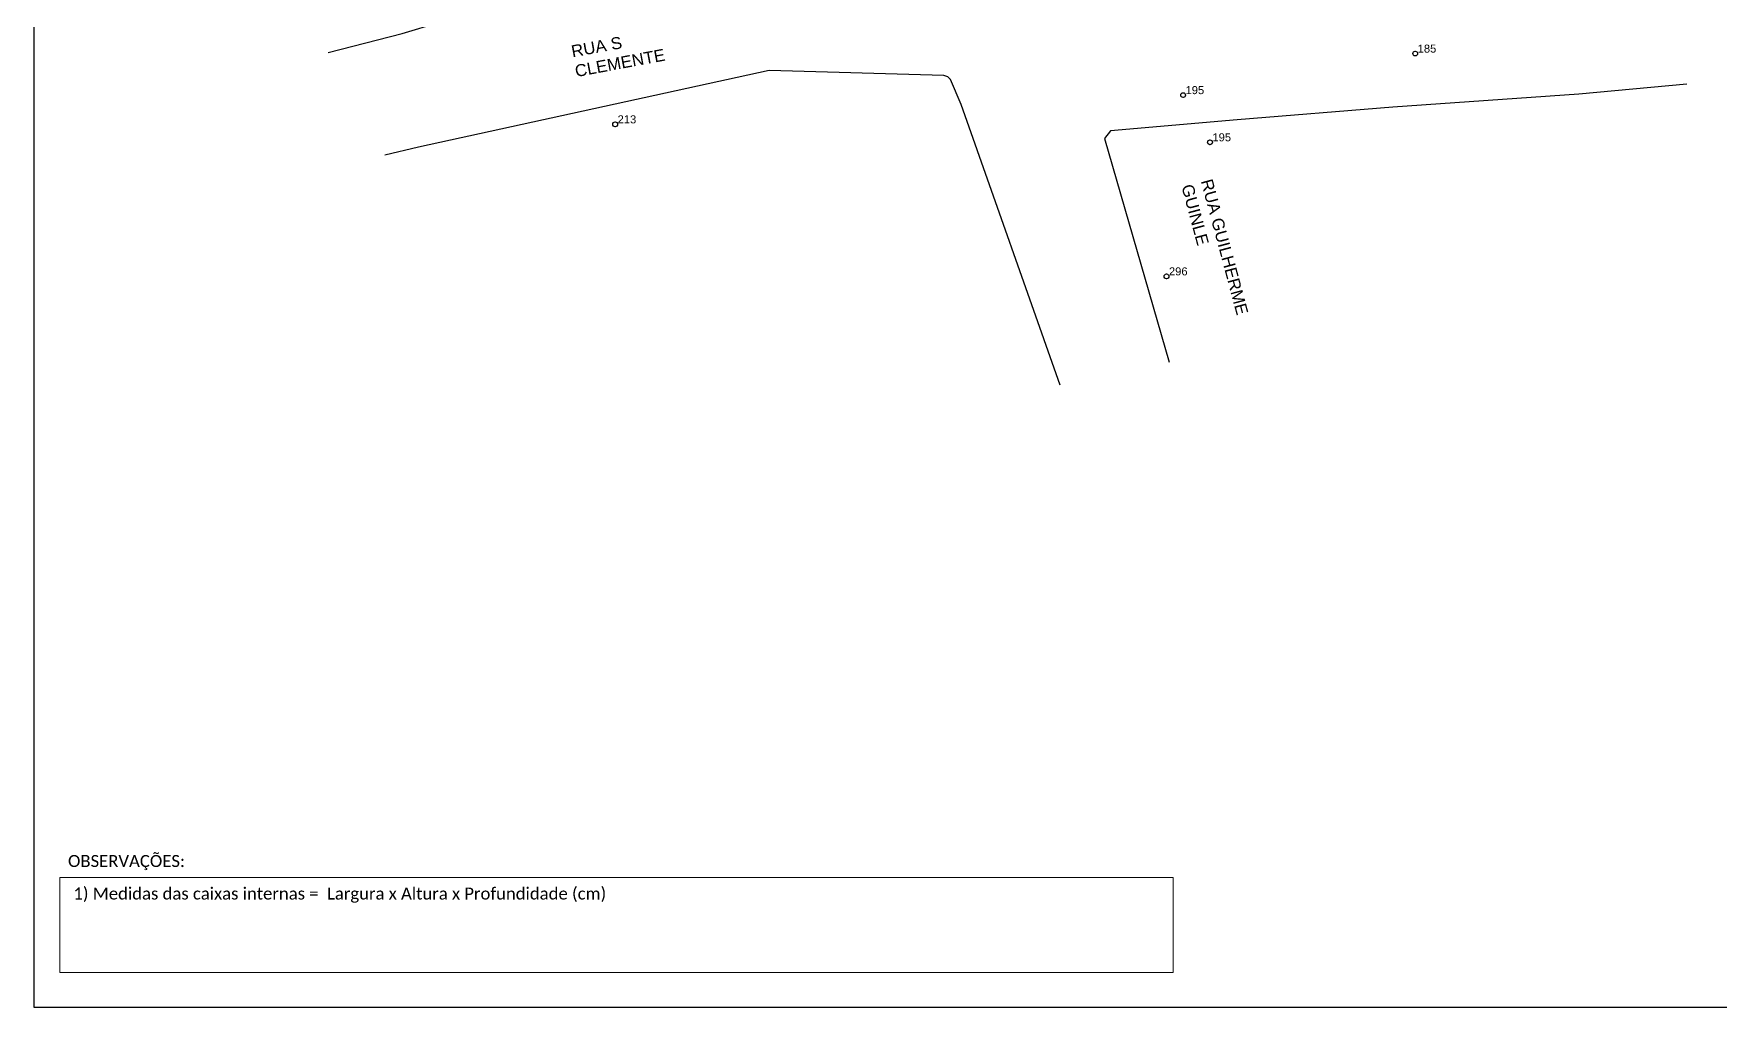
# Model space of a CAD drawing. Header units: inches. Extents: x 1934 to 3676, y 155 to 749.
# Drawn here: x 1933.5 to 2355, y 155.1 to 398.2 of the extents above; entities that cross this region are included whole.
import ezdxf

# ---------------------------------------------------------------- set-up
doc = ezdxf.new("R2010")
doc.units = ezdxf.units.IN
doc.header["$MEASUREMENT"] = 0
doc.layers.add('Numeração', color=98, linetype='Continuous', lineweight=0)
for name, color, linetype in [('Numeração Texto', 34, 'Continuous'), ('Quadra', 98, 'Continuous'), ('Segmento Logradouro Texto', 7, 'Continuous')]:
    doc.layers.add(name, color=color, linetype=linetype)
doc.styles.add('DIGICADE', font='arial.ttf')
doc.styles.add('WMF-Calibri0', font='calibri.ttf')

msp = doc.modelspace()

# ---------------------------------------------------------------- linework, layer by layer
at = {"color": 0, "lineweight": 0}
for p, q in [((1940.1, 187.44), (2218.35, 187.44)), ((1940.1, 163.74), (1940.1, 187.44)), ((2218.35, 187.44), (2218.35, 163.74)), ((2218.35, 163.74), (1940.1, 163.74))]:
    msp.add_line(p, q, dxfattribs=at)
msp.add_lwpolyline([(1933.55, 155.06), (2772.11, 155.06), (2772.11, 749.06), (1933.55, 749.06), (1933.55, 155.06)])
at = {"layer": 'Numeração'}
for centre in [(2278.82, 393.26), (2220.8, 382.89), (2078.87, 375.59), (2227.52, 371.1), (2216.66, 337.61)]:
    msp.add_circle(centre, 0.6, dxfattribs=at)
at = {"layer": 'Numeração Texto'}
for centre in [(2278.82, 393.26), (2220.8, 382.89), (2078.87, 375.59), (2227.52, 371.1), (2216.66, 337.61)]:
    msp.add_circle(centre, 0.6, dxfattribs=at)
at = {"layer": 'Quadra'}
for points in [[(2007.14, 393.49), (2025.66, 398.3), (2035.02, 401.1), (2072.88, 410.56), (2129.67, 423.71)], [(2190.11, 310.41), (2165.33, 380.55), (2162.67, 386.79), (2161.98, 387.47), (2161, 387.74), (2117.32, 389.03), (2029.7, 369.92), (2021.33, 367.86)], [(2190.11, 310.41), (2165.33, 380.55), (2162.67, 386.79), (2161.98, 387.47), (2161, 387.74), (2117.32, 389.03), (2029.7, 369.92), (2021.33, 367.86)], [(2346.66, 385.58), (2319.67, 383.13), (2273.22, 379.87), (2234.3, 376.68), (2202.67, 373.93), (2201.15, 372.06), (2217.31, 316.2)], [(2346.66, 385.58), (2319.67, 383.13), (2273.22, 379.87), (2234.3, 376.68), (2202.67, 373.93), (2201.15, 372.06), (2217.31, 316.2)]]:
    msp.add_lwpolyline(points, dxfattribs=at)

# ---------------------------------------------------------------- texts
at = {"lineweight": 0, "char_height": 3, "width": 277.1819, "attachment_point": 1, "style": 'WMF-Calibri0'}
for s, insert in [('OBSERVAÇÕES:', (1942.11, 193.08)), ('1) Medidas das caixas internas =  Largura x Altura x Profundidade (cm)', (1943.46, 184.96))]:
    msp.add_mtext(s, dxfattribs=dict(at, insert=insert))
at = {"layer": 'Numeração Texto', "linetype": 'Continuous', "char_height": 2, "attachment_point": 1, "style": 'DIGICADE'}
for s, insert, width in [('\\fArial|b0|i0|c0|p34;\\W1.0000000000;\\T1.0000000000;\\o\\l185', (2279.42, 395.5), 5.1337), ('\\fArial|b0|i0|c0|p34;\\W1.0000000000;\\T1.0000000000;\\o\\l185', (2279.42, 395.5), 5.1337), ('\\fArial|b0|i0|c0|p34;\\W1.0000000000;\\T1.0000000000;\\o\\l195', (2221.4, 385.13), 5.1337), ('\\fArial|b0|i0|c0|p34;\\W1.0000000000;\\T1.0000000000;\\o\\l195', (2221.4, 385.13), 5.1337), ('\\fArial|b0|i0|c0|p34;\\W1.0000000000;\\T1.0000000000;\\o\\l213', (2079.47, 377.83), 5.3561), ('\\fArial|b0|i0|c0|p34;\\W1.0000000000;\\T1.0000000000;\\o\\l213', (2079.47, 377.83), 5.3561), ('\\fArial|b0|i0|c0|p34;\\W1.0000000000;\\T1.0000000000;\\o\\l195', (2228.12, 373.34), 5.1337), ('\\fArial|b0|i0|c0|p34;\\W1.0000000000;\\T1.0000000000;\\o\\l195', (2228.12, 373.34), 5.1337), ('\\fArial|b0|i0|c0|p34;\\W1.0000000000;\\T1.0000000000;\\o\\l296', (2217.26, 339.86), 5.3561), ('\\fArial|b0|i0|c0|p34;\\W1.0000000000;\\T1.0000000000;\\o\\l296', (2217.26, 339.86), 5.3561)]:
    msp.add_mtext(s, dxfattribs=dict(at, insert=insert, width=width))
at = {"layer": 'Segmento Logradouro Texto', "linetype": 'Continuous', "char_height": 3, "attachment_point": 1, "style": 'DIGICADE'}
for s, insert, width, rotation in [('\\fArial|b0|i0|c0|p34;\\W1.0000000000;\\T1.0000000000;\\o\\lRUA S CLEMENTE', (2067.65, 395.24), 25.0859, 10.5339), ('\\fArial|b0|i0|c0|p34;\\W1.0000000000;\\T1.0000000000;\\o\\lRUA S CLEMENTE', (2067.65, 395.24), 25.0859, 10.5339), ('RUA GUILHERME GUINLE', (2228.09, 362.21), 44.2441, 285.034)]:
    msp.add_mtext(s, dxfattribs=dict(at, insert=insert, width=width, rotation=rotation))

doc.saveas('drawing.dxf')
